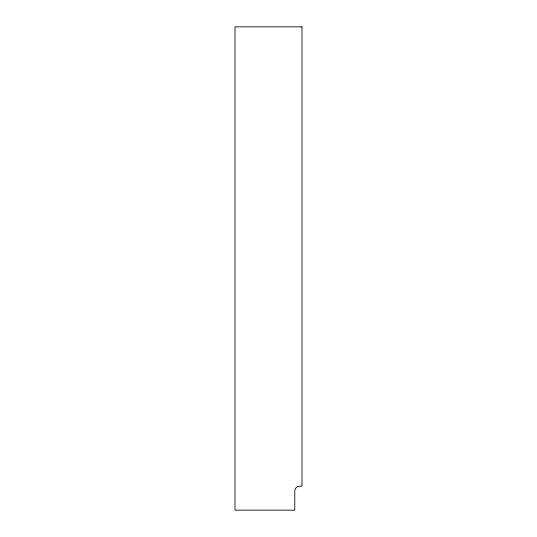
<?xml version="1.0" encoding="UTF-8"?>
<svg xmlns="http://www.w3.org/2000/svg" width="537" height="537" viewBox="0 0 537 537"><rect width="100%" height="100%" fill="white"/><g stroke="black" fill="none" stroke-linecap="round" stroke-linejoin="round"><path stroke-width="0.81" d="M301.995 26.85L235.005 26.85L235.005 510.15L294.779 510.15L294.779 491.013A4.786 4.786 0 0 1 299.559 486.227L301.995 486.227L301.995 26.85"/></g></svg>
